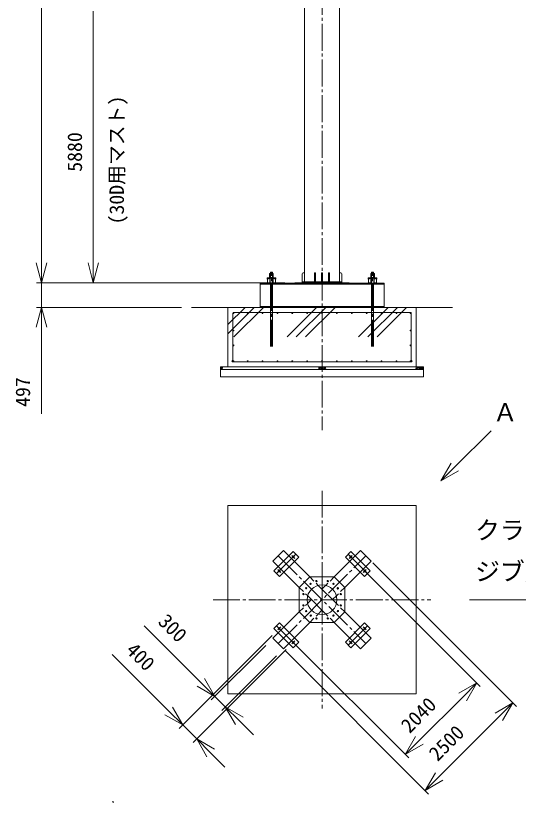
# Model space of a CAD drawing. Units: millimetres, scale not verified. Extents: x -17479 to 17501, y -24490 to 27284.
# Drawn here: x -17479 to -7343, y -21699 to -5830 of the extents above; entities that cross this region are included whole.
import ezdxf
from ezdxf.enums import TextEntityAlignment as Align

# ---------------------------------------------------------------- set-up
doc = ezdxf.new("R2010")
doc.units = ezdxf.units.MM
doc.header["$LTSCALE"] = 60
for name, pattern in [('CHAIN2', [12, 9, -1, 1, -1]), ('DASHED2', [3, 2, -1]), ('USER2', [17.25, 15, -0.75, 0.75, -0.75])]:
    doc.linetypes.add(name, pattern=pattern)
for name, color, linetype, lineweight in [('0-1_Defpoints', 3, 'USER2', 18), ('0-2_05 寸法', 7, 'Continuous', 18), ('0-3_10 当社外形線', 3, 'Continuous', 18), ('0-4_12 当社中心線', 3, 'CHAIN2', 18), ('0-5_13 当社破線', 3, 'DASHED2', 18), ('0-6_20 躯体・土木、外形線', 1, 'Continuous', 18)]:
    doc.layers.add(name, color=color, linetype=linetype, lineweight=lineweight)
doc.styles.add('ＭＳ ゴシック', font='')
doc.styles.get('ＭＳ ゴシック').set_extended_font_data('MS Gothic')

msp = doc.modelspace()

# ---------------------------------------------------------------- linework, layer by layer
at = {"layer": '0-1_Defpoints'}
for q in [(-15518.02, -21678.22), (-15499.84, -21696.4)]:
    msp.add_line((-15518.02, -21696.4), q, dxfattribs=at)
msp.add_circle((-15518.02, -21696.4), 2.72, dxfattribs=at)
at = {"layer": '0-2_05 寸法'}
for p, q in [((-16961.18, 9311.64), (-16961.18, -10818.37)), ((-15914.12, -10818.37), (-15914.12, -5738.37)), ((-16961.18, -10818.37), (-16961.18, -10418.37)), ((-16961.18, -11218.37), (-16961.18, -10818.37)), ((-16961.18, -11218.37), (-16961.18, -10818.37)), ((-15914.12, -11218.37), (-15914.12, -10818.37)), ((-12051.31, -11218.37), (-17061.18, -11218.37)), ((-12051.31, -11218.37), (-17061.18, -11218.37)), ((-16961.18, -11218.37), (-16961.18, -11715.37)), ((-12051.31, -11218.37), (-16014.12, -11218.37)), ((-14134.97, -11715.37), (-17061.18, -11715.37)), ((-16961.18, -11715.37), (-16961.18, -12115.37)), ((-16961.18, -12115.37), (-16961.18, -13862.04)), ((-10276.01, -16869.53), (-7381.93, -19763.61)), ((-10439.84, -17033.36), (-8109.97, -19363.23)), ((-13746.71, -19279.56), (-14887.51, -18138.76)), ((-12305.41, -18333.24), (-14182.57, -20210.4)), ((-12434.8, -18533.34), (-13534.58, -19633.12)), ((-11881.14, -18474.66), (-9551.27, -20804.53)), ((-14394.7, -19856.85), (-15535.5, -18716.05)), ((-12022.56, -18616.08), (-13899.73, -20493.24)), ((-12045.89, -18639.41), (-9151.81, -21533.49)), ((-12222.67, -18745.47), (-13322.44, -19845.25)), ((-13463.87, -19562.41), (-13746.71, -19279.56)), ((-8180.68, -19292.52), (-8463.52, -19575.37)), ((-13251.73, -19774.54), (-13463.87, -19562.41)), ((-8463.52, -19575.37), (-9339.14, -20450.98)), ((-13251.73, -19774.54), (-12968.89, -20057.38)), ((-7452.64, -19692.9), (-7735.48, -19975.74)), ((-14111.86, -20139.69), (-14394.7, -19856.85)), ((-8939.68, -21179.94), (-7735.48, -19975.74)), ((-13829.02, -20422.53), (-14111.86, -20139.69)), ((-12968.89, -20057.38), (-12686.05, -20340.22)), ((-13829.02, -20422.53), (-13546.17, -20705.38)), ((-9621.98, -20733.82), (-9339.14, -20450.98)), ((-13546.17, -20705.38), (-13263.33, -20988.22)), ((-9222.52, -21462.78), (-8939.68, -21179.94))]:
    msp.add_line(p, q, dxfattribs=at)
for points in [[(-16854, -10818.37), (-16961.18, -11218.37), (-17068.36, -10818.37)], [(-16854, -10818.37), (-16961.18, -11218.37), (-17068.36, -10818.37)], [(-15806.94, -10818.37), (-15914.12, -11218.37), (-16021.3, -10818.37)], [(-17068.36, -12115.37), (-16961.18, -11715.37), (-16854, -12115.37)], [(-8906.34, -15217.02), (-8623.5, -14934.17), (-7891.28, -14201.96)], [(-8547.71, -15009.96), (-8906.34, -15217.02), (-8699.28, -14858.39)], [(-4464.26, -17611.99), (-4864.26, -17611.99), (-8326.08, -17611.99)], [(-13670.92, -19203.78), (-13463.87, -19562.41), (-13822.5, -19355.35)], [(-8539.31, -19499.58), (-8180.68, -19292.52), (-8387.74, -19651.15)], [(-14318.92, -19781.06), (-14111.86, -20139.69), (-14470.49, -19932.63)], [(-13044.68, -20133.17), (-13251.73, -19774.54), (-12893.1, -19981.59)], [(-7811.27, -19899.95), (-7452.64, -19692.9), (-7659.69, -20051.53)], [(-13621.96, -20781.16), (-13829.02, -20422.53), (-13470.39, -20629.59)], [(-9263.35, -20526.77), (-9621.98, -20733.82), (-9414.92, -20375.19)], [(-8863.89, -21255.72), (-9222.52, -21462.78), (-9015.46, -21104.15)]]:
    msp.add_lwpolyline(points, dxfattribs=at)
at = {"layer": '0-3_10 当社外形線'}
for p, q in [((-11656.91, -5338.37), (-11656.91, -11199.37)), ((-10945.71, -5338.37), (-10945.71, -11199.37)), ((-12342.28, -11108.37), (-12342.28, -11032.37)), ((-12339.78, -11032.37), (-12339.78, -11007.37)), ((-12302.78, -11032.37), (-12302.78, -11007.37)), ((-11701.32, -11040.41), (-11701.32, -11218.37)), ((-11656.99, -11018.37), (-11681.31, -11018.37)), ((-11431.32, -11018.37), (-11451.31, -11018.37)), ((-11451.31, -11018.37), (-11451.31, -11198.88)), ((-11431.32, -11018.37), (-11431.32, -11199.38)), ((-11291.31, -11018.37), (-11311.32, -11018.37)), ((-11311.32, -11018.37), (-11311.32, -11199.61)), ((-11291.31, -11018.37), (-11291.31, -11198.88)), ((-11151.32, -11018.37), (-11171.32, -11018.37)), ((-11171.32, -11018.37), (-11171.32, -11198.88)), ((-11151.32, -11018.37), (-11151.32, -11198.17)), ((-10921.32, -11018.37), (-10946.97, -11018.37)), ((-10901.31, -11040.41), (-10901.31, -11218.37)), ((-10299.85, -11032.37), (-10299.85, -11007.37)), ((-10262.85, -11032.37), (-10262.85, -11007.37)), ((-10260.35, -11108.37), (-10260.35, -11032.37)), ((-12551.31, -11227.37), (-10051.31, -11227.37)), ((-12551.31, -11715.37), (-12551.31, -11227.37)), ((-12551.31, -11245.37), (-10051.31, -11245.37)), ((-12409.28, -11145.37), (-12409.28, -11115.37)), ((-12409.28, -11115.37), (-12406.28, -11115.37)), ((-12409.28, -11145.37), (-12401.28, -11145.37)), ((-12406.28, -11115.37), (-12236.28, -11115.37)), ((-12406.28, -11138.37), (-12406.28, -11115.37)), ((-12401.28, -11127.37), (-12406.28, -11127.37)), ((-12402.28, -11142.37), (-12401.28, -11142.37)), ((-12401.28, -11127.37), (-12351.28, -11127.37)), ((-12401.28, -11129.24), (-12401.28, -11127.37)), ((-12401.28, -11225.51), (-12401.28, -11129.24)), ((-12401.28, -11227.37), (-12401.28, -11225.51)), ((-12351.28, -11127.37), (-12291.28, -11127.37)), ((-12351.28, -11222.37), (-12345.29, -11222.37)), ((-12342.28, -12506.37), (-12342.28, -11218.37)), ((-12300.28, -11218.37), (-12300.28, -12506.37)), ((-12291.28, -11222.37), (-12297.27, -11222.37)), ((-12241.28, -11127.37), (-12291.28, -11127.37)), ((-12241.28, -11129.24), (-12241.28, -11127.37)), ((-12241.28, -11127.37), (-12236.28, -11127.37)), ((-12241.28, -11225.51), (-12241.28, -11129.24)), ((-12240.28, -11142.37), (-12241.28, -11142.37)), ((-12233.28, -11145.37), (-12241.28, -11145.37)), ((-12241.28, -11227.37), (-12241.28, -11225.51)), ((-12236.28, -11138.37), (-12236.28, -11115.37)), ((-12233.28, -11115.37), (-12236.28, -11115.37)), ((-12233.28, -11145.37), (-12233.28, -11115.37)), ((-11851.31, -11227.37), (-10751.31, -11227.37)), ((-11701.32, -11199.37), (-10901.31, -11199.37)), ((-10369.35, -11145.37), (-10369.35, -11115.37)), ((-10369.35, -11115.37), (-10366.35, -11115.37)), ((-10369.35, -11145.37), (-10361.35, -11145.37)), ((-10196.35, -11115.37), (-10366.35, -11115.37)), ((-10366.35, -11138.37), (-10366.35, -11115.37)), ((-10361.35, -11127.37), (-10366.35, -11127.37)), ((-10362.35, -11142.37), (-10361.35, -11142.37)), ((-10361.35, -11127.37), (-10311.35, -11127.37)), ((-10361.35, -11129.24), (-10361.35, -11127.37)), ((-10361.35, -11225.51), (-10361.35, -11129.24)), ((-10361.35, -11227.37), (-10361.35, -11225.51)), ((-10251.35, -11127.37), (-10311.35, -11127.37)), ((-10311.35, -11222.37), (-10305.36, -11222.37)), ((-10302.35, -11218.37), (-10302.35, -12506.37)), ((-10260.35, -12506.37), (-10260.35, -11218.37)), ((-10251.35, -11222.37), (-10257.34, -11222.37)), ((-10201.35, -11127.37), (-10251.35, -11127.37)), ((-10201.35, -11129.24), (-10201.35, -11127.37)), ((-10201.35, -11127.37), (-10196.35, -11127.37)), ((-10201.35, -11225.51), (-10201.35, -11129.24)), ((-10200.35, -11142.37), (-10201.35, -11142.37)), ((-10193.35, -11145.37), (-10201.35, -11145.37)), ((-10201.35, -11227.37), (-10201.35, -11225.51)), ((-10196.35, -11138.37), (-10196.35, -11115.37)), ((-10193.35, -11115.37), (-10196.35, -11115.37)), ((-10193.35, -11145.37), (-10193.35, -11115.37)), ((-10051.31, -11715.37), (-10051.31, -11227.37)), ((-12551.31, -11697.37), (-10051.31, -11697.37)), ((-12551.31, -11715.37), (-10051.31, -11715.37)), ((-12079.13, -16622.04), (-12291.26, -16834.17)), ((-11884.68, -16639.72), (-12273.59, -17028.63)), ((-11548.83, -17152.34), (-12079.13, -16622.04)), ((-11884.68, -16639.72), (-11771.54, -16752.85)), ((-11053.8, -17152.34), (-10523.5, -16622.04)), ((-10717.95, -16639.72), (-10831.09, -16752.85)), ((-10329.04, -17028.62), (-10717.95, -16639.72)), ((-10523.5, -16622.04), (-10311.37, -16834.17)), ((-11771.54, -16752.85), (-12160.45, -17141.76)), ((-10442.18, -17141.76), (-10831.09, -16752.85)), ((-11760.96, -17364.48), (-12291.26, -16834.17)), ((-10841.67, -17364.48), (-10311.37, -16834.17)), ((-12273.59, -17028.63), (-12160.45, -17141.76)), ((-10329.04, -17028.62), (-10442.18, -17141.76)), ((-11548.83, -17152.34), (-11760.96, -17364.48)), ((-11548.83, -17152.34), (-11053.8, -17152.34)), ((-10841.67, -17364.48), (-11053.8, -17152.34)), ((-11760.96, -17364.48), (-11760.96, -17859.5)), ((-11011.33, -17689.84), (-11377.84, -17323.33)), ((-11225.58, -17322), (-11302.37, -17398.8)), ((-10841.67, -17859.5), (-10841.67, -17364.48)), ((-11514.5, -17610.93), (-11592.09, -17688.51)), ((-11222.55, -17902.88), (-11590.88, -17534.55)), ((-11012.54, -17533.23), (-11090.24, -17610.93)), ((-11760.96, -17859.5), (-12291.26, -18389.81)), ((-11760.96, -17859.5), (-11548.83, -18071.63)), ((-11302.37, -17823.06), (-11380.86, -17901.56)), ((-11053.8, -18071.63), (-10841.67, -17859.5)), ((-11053.8, -18071.63), (-10841.67, -17859.5)), ((-10841.67, -17859.5), (-10311.37, -18389.81)), ((-12273.59, -18195.35), (-12160.45, -18082.21)), ((-12160.45, -18082.21), (-11771.54, -18471.12)), ((-11548.83, -18071.63), (-12079.13, -18601.94)), ((-11053.8, -18071.63), (-11548.83, -18071.63)), ((-11053.8, -18071.63), (-10523.5, -18601.94)), ((-10831.09, -18471.12), (-10442.18, -18082.21)), ((-10329.04, -18195.35), (-10442.18, -18082.21)), ((-12273.59, -18195.35), (-11884.68, -18584.26)), ((-10717.95, -18584.26), (-10329.04, -18195.35)), ((-12291.26, -18389.81), (-12079.13, -18601.94)), ((-10523.5, -18601.94), (-10311.37, -18389.81)), ((-11884.68, -18584.26), (-11771.54, -18471.12)), ((-10717.95, -18584.26), (-10831.09, -18471.12))]:
    msp.add_line(p, q, dxfattribs=at)
for points in [[(-12358.78, -11070.37), (-12358.78, -11032.37), (-12283.78, -11032.37), (-12283.78, -11070.37)], [(-12358.78, -11108.37), (-12358.78, -11070.37), (-12283.78, -11070.37), (-12283.78, -11108.37)], [(-12342.28, -11032.37), (-12342.28, -11007.37), (-12300.28, -11007.37), (-12300.28, -11108.37)], [(-10243.85, -11070.37), (-10243.85, -11032.37), (-10318.85, -11032.37), (-10318.85, -11070.37)], [(-10243.85, -11108.37), (-10243.85, -11070.37), (-10318.85, -11070.37), (-10318.85, -11108.37)], [(-10260.35, -11032.37), (-10260.35, -11007.37), (-10302.35, -11007.37), (-10302.35, -11108.37)], [(-12360.28, -11115.37), (-12360.28, -11108.37), (-12282.28, -11108.37), (-12282.28, -11115.37)], [(-11851.31, -11227.37), (-11851.31, -11218.37), (-10751.31, -11218.37), (-10751.31, -11227.37)], [(-10242.35, -11115.37), (-10242.35, -11108.37), (-10320.35, -11108.37), (-10320.35, -11115.37)]]:
    msp.add_lwpolyline(points, dxfattribs=at)
for centre, radius in [((-11881.14, -16749.32), 21), ((-11881.14, -16749.32), 21), ((-10722.69, -16750.52), 21), ((-10722.69, -16750.52), 21), ((-12163.98, -17032.16), 21), ((-12163.98, -17032.16), 21), ((-10439.84, -17033.36), 21), ((-10439.84, -17033.36), 21), ((-11530.47, -17292.18), 13.5), ((-11416.01, -17235.62), 13.5), ((-11186.62, -17235.63), 13.5), ((-11186.13, -17235.77), 13.5), ((-11072.16, -17292.18), 13.5), ((-11071.74, -17292.48), 13.5), ((-11621.12, -17382.83), 13.5), ((-11301.44, -17613.44), 300), ((-10981.51, -17382.83), 13.5), ((-10981.2, -17383.24), 13.5), ((-11677.68, -17497.29), 13.5), ((-11677.68, -17497.29), 13.5), ((-10924.95, -17497.29), 13.5), ((-10924.95, -17497.29), 13.5), ((-10924.8, -17497.78), 13.5), ((-11677.53, -17727.17), 13.5), ((-10924.95, -17726.68), 13.5), ((-10924.95, -17726.68), 13.5), ((-11620.83, -17841.56), 13.5), ((-11530.06, -17932.1), 13.5), ((-11072.16, -17931.79), 13.5), ((-11072.16, -17931.79), 13.5), ((-10981.51, -17841.14), 13.5), ((-10981.51, -17841.14), 13.5), ((-11415.53, -17988.51), 13.5), ((-11186.62, -17988.35), 13.5), ((-11186.62, -17988.35), 13.5), ((-11186.62, -17988.35), 13.5), ((-11186.62, -17988.35), 13.5), ((-12163.99, -18191.82), 21), ((-12163.99, -18191.82), 21), ((-10438.64, -18191.82), 21), ((-10438.64, -18191.82), 21), ((-11881.14, -18474.66), 21), ((-11881.14, -18474.66), 21), ((-10721.49, -18474.66), 21), ((-10721.49, -18474.66), 21)]:
    msp.add_circle(centre, radius, dxfattribs=at)
for centre, radius, start, end in [((-11681.31, -11038.37), 20, 90, 180), ((-11681.31, -11038.37), 20, 90, 180), ((-10921.32, -11038.37), 20, 0, 90), ((-10921.32, -11038.37), 20, 0, 90), ((-12408.28, -11117.37), 2, 0, 90), ((-12402.28, -11138.37), 4, 180, 270), ((-12240.28, -11138.37), 4, 270, 0), ((-12234.28, -11117.37), 2, 90, 180), ((-10368.35, -11117.37), 2, 359.99996, 89.99996), ((-10362.35, -11138.37), 4, 179.99996, 269.99996), ((-10200.35, -11138.37), 4, 269.99996, 359.99996), ((-10194.35, -11117.37), 2, 89.99996, 179.99996)]:
    msp.add_arc(centre, radius, start, end, dxfattribs=at)
at = {"layer": '0-4_12 当社中心線'}
for p, q in [((-11301.31, 12004.41), (-11301.31, -14190.22)), ((-12321.28, -12506.37), (-12321.28, -10998.37)), ((-10281.35, -12506.37), (-10281.35, -10998.37)), ((-11301.31, -15415.37), (-11301.31, -19808.6)), ((-11828.11, -16696.28), (-12217.02, -17085.19)), ((-12187.31, -18497.99), (-10417.43, -16728.1)), ((-12185.2, -16728.1), (-10417.43, -18495.87)), ((-11850.21, -16780.25), (-11912.08, -16718.38)), ((-11850.21, -16780.25), (-11912.08, -16718.38)), ((-10385.61, -17085.19), (-10774.52, -16696.28)), ((-10753.62, -16781.45), (-10691.75, -16719.58)), ((-10753.62, -16781.45), (-10691.75, -16719.58)), ((-12133.05, -17063.1), (-12194.92, -17001.22)), ((-12133.05, -17063.1), (-12194.92, -17001.22)), ((-10470.78, -17064.3), (-10408.91, -17002.43)), ((-10470.78, -17064.3), (-10408.91, -17002.43)), ((-11301.31, -17152.34), (-11301.31, -18071.63)), ((-13497.93, -17611.99), (-9104.7, -17611.99)), ((-12217.02, -18138.78), (-11828.11, -18527.69)), ((-12133.05, -18160.88), (-12194.92, -18222.75)), ((-12133.05, -18160.88), (-12194.92, -18222.75)), ((-10774.52, -18527.69), (-10385.61, -18138.78)), ((-10469.58, -18160.88), (-10407.71, -18222.75)), ((-10469.58, -18160.88), (-10407.71, -18222.75)), ((-11850.21, -18443.72), (-11912.08, -18505.59)), ((-11850.21, -18443.72), (-11912.08, -18505.59)), ((-10752.42, -18443.72), (-10690.55, -18505.59)), ((-10752.42, -18443.72), (-10690.55, -18505.59))]:
    msp.add_line(p, q, dxfattribs=at)
at = {"layer": '0-5_13 当社破線'}
for p, q in [((-12401.28, -11142.37), (-12389.28, -11142.37)), ((-12401.28, -11145.37), (-12389.28, -11145.37)), ((-12397.63, -11133.22), (-12363.58, -11136.2)), ((-12397.63, -11221.52), (-12363.58, -11218.54)), ((-12389.28, -11145.37), (-12389.28, -11142.37)), ((-12356.28, -11210.57), (-12356.28, -11144.17)), ((-12351.28, -11227.37), (-12351.28, -11127.37)), ((-12351.28, -11132.37), (-12345.29, -11132.37)), ((-12345.29, -11222.37), (-12345.29, -11132.37)), ((-12297.27, -11222.37), (-12297.27, -11132.37)), ((-12291.28, -11132.37), (-12297.27, -11132.37)), ((-12291.28, -11227.37), (-12291.28, -11127.37)), ((-12286.28, -11210.57), (-12286.28, -11144.17)), ((-12244.93, -11133.22), (-12278.97, -11136.2)), ((-12244.93, -11221.52), (-12278.97, -11218.54)), ((-12241.28, -11142.37), (-12253.28, -11142.37)), ((-12253.28, -11145.37), (-12253.28, -11142.37)), ((-12241.28, -11145.37), (-12253.28, -11145.37)), ((-10361.35, -11142.37), (-10349.35, -11142.37)), ((-10361.35, -11145.37), (-10349.35, -11145.37)), ((-10357.7, -11133.22), (-10323.65, -11136.2)), ((-10357.7, -11221.52), (-10323.65, -11218.54)), ((-10349.35, -11145.37), (-10349.35, -11142.37)), ((-10316.35, -11210.57), (-10316.35, -11144.17)), ((-10311.35, -11227.37), (-10311.35, -11127.37)), ((-10311.35, -11132.37), (-10305.36, -11132.37)), ((-10305.36, -11222.37), (-10305.36, -11132.37)), ((-10257.34, -11222.37), (-10257.34, -11132.37)), ((-10251.35, -11132.37), (-10257.34, -11132.37)), ((-10251.35, -11227.37), (-10251.35, -11127.37)), ((-10246.35, -11210.57), (-10246.35, -11144.17)), ((-10205, -11133.22), (-10239.05, -11136.2)), ((-10205, -11221.52), (-10239.05, -11218.54)), ((-10201.35, -11142.37), (-10213.35, -11142.37)), ((-10213.35, -11145.37), (-10213.35, -11142.37)), ((-10201.35, -11145.37), (-10213.35, -11145.37)), ((-11548.83, -17152.34), (-11377.84, -17323.33)), ((-11053.8, -17152.34), (-11223.88, -17322.42)), ((-11760.96, -17364.48), (-11590.88, -17534.55)), ((-10841.67, -17364.48), (-11012.66, -17535.46)), ((-11760.96, -17859.5), (-11589.97, -17688.51)), ((-10841.67, -17859.5), (-11011.75, -17689.42)), ((-11548.83, -18071.63), (-11378.75, -17901.56)), ((-11053.8, -18071.63), (-11224.79, -17900.65))]:
    msp.add_line(p, q, dxfattribs=at)
for centre, radius, start, end in [((-12397.28, -11129.24), 4, 180, 265), ((-12397.28, -11225.51), 4, 95, 180), ((-12364.28, -11144.17), 8, 0, 85), ((-12364.28, -11210.57), 8, 275, 0), ((-12278.28, -11144.17), 8, 95, 180), ((-12278.28, -11210.57), 8, 180, 265), ((-12245.28, -11129.24), 4, 275, 0), ((-12245.28, -11225.51), 4, 0, 85), ((-10357.35, -11129.24), 4, 179.99996, 264.99996), ((-10357.35, -11225.51), 4, 94.99996, 179.99996), ((-10324.35, -11144.17), 8, 359.99996, 84.99996), ((-10324.35, -11210.57), 8, 274.99996, 359.99996), ((-10238.35, -11144.17), 8, 94.99996, 179.99996), ((-10238.35, -11210.57), 8, 179.99996, 264.99996), ((-10205.35, -11129.24), 4, 274.99996, 359.99996), ((-10205.35, -11225.51), 4, 359.99996, 84.99996)]:
    msp.add_arc(centre, radius, start, end, dxfattribs=at)
at = {"layer": '0-6_20 躯体・土木、外形線'}
for p, q in [((-12551.31, -11715.37), (-13934.97, -11715.37)), ((-13201.31, -12248.72), (-12667.97, -11715.37)), ((-12853.94, -11715.37), (-13201.31, -12062.75)), ((-13201.31, -12915.37), (-13201.31, -11715.37)), ((-12482, -11715.37), (-13078.2, -12311.58)), ((-12006.42, -12311.58), (-11410.22, -11715.37)), ((-11224.25, -11715.37), (-11820.45, -12311.58)), ((-11634.48, -12311.58), (-11038.28, -11715.37)), ((-9966.49, -11715.37), (-10562.7, -12311.58)), ((-10376.73, -12311.58), (-9780.52, -11715.37)), ((-9594.56, -11715.37), (-10190.76, -12311.58)), ((-8667.66, -11715.37), (-10051.31, -11715.37)), ((-9401.31, -12915.37), (-9401.31, -11715.37)), ((-13101.31, -12799.37), (-13101.31, -11831.37)), ((-9517.31, -11815.37), (-13085.31, -11815.37)), ((-9501.31, -12799.37), (-9501.31, -11831.37)), ((-9501.31, -12815.37), (-13101.31, -12815.37)), ((-9251.32, -12915.37), (-13351.31, -12915.37)), ((-13351.31, -12915.37), (-13351.31, -13115.37)), ((-9251.32, -12965.37), (-13351.31, -12965.37)), ((-9251.32, -12915.37), (-9251.32, -13115.37)), ((-9251.32, -13115.37), (-13351.31, -13115.37)), ((-13201.31, -15711.99), (-13201.32, -19511.99)), ((-13201.31, -15711.99), (-9401.31, -15711.99)), ((-9401.31, -15711.99), (-9401.32, -19511.99)), ((-13201.32, -19511.99), (-9401.32, -19511.99))]:
    msp.add_line(p, q, dxfattribs=at)
for centre, radius in [((-13085.31, -11831.37), 8), ((-12801.31, -11831.37), 8), ((-12501.31, -11831.37), 8), ((-12201.31, -11831.37), 8), ((-11901.31, -11831.37), 8), ((-11601.31, -11831.37), 8), ((-11301.31, -11831.37), 8), ((-11001.31, -11831.37), 8), ((-10701.31, -11831.37), 8), ((-10401.31, -11831.37), 8), ((-10101.31, -11831.37), 8), ((-9801.31, -11831.37), 8), ((-9517.31, -11831.37), 8), ((-13085.31, -12181.37), 8), ((-9517.32, -12181.37), 8), ((-13085.31, -12481.37), 8), ((-9517.32, -12481.37), 8), ((-13085.31, -12799.37), 8), ((-12801.31, -12799.37), 8), ((-12501.31, -12799.37), 8), ((-12201.31, -12799.37), 8), ((-11901.31, -12799.37), 8), ((-11601.31, -12799.37), 8), ((-11301.31, -12799.37), 8), ((-11001.31, -12799.37), 8), ((-10701.31, -12799.37), 8), ((-10401.31, -12799.37), 8), ((-10101.31, -12799.37), 8), ((-9801.31, -12799.37), 8), ((-9517.31, -12799.37), 8), ((-13343.75, -12920.42), 2.5), ((-13343.3, -12935.93), 2.5), ((-13341.97, -12949.22), 2.5), ((-13333.99, -12927.95), 2.5), ((-13333.11, -12941.69), 2.5), ((-13332.22, -12955.42), 2.5), ((-13326.01, -12920.86), 2.5), ((-13321.58, -12934.6), 2.5), ((-13320.69, -12948.77), 2.5), ((-13313.6, -12921.75), 2.5), ((-13307.39, -12939.91), 2.5), ((-11362.99, -12922.71), 2.5), ((-11362.54, -12938.22), 2.5), ((-11361.21, -12951.51), 2.5), ((-11353.23, -12930.24), 2.5), ((-11352.35, -12943.98), 2.5), ((-11351.46, -12957.71), 2.5), ((-11345.25, -12923.15), 2.5), ((-11340.82, -12936.89), 2.5), ((-11339.93, -12951.06), 2.5), ((-11332.84, -12924.04), 2.5), ((-11326.63, -12942.2), 2.5), ((-11314.72, -12923.6), 2.5), ((-11314.28, -12939.11), 2.5), ((-11312.95, -12952.4), 2.5), ((-11304.96, -12931.14), 2.5), ((-11304.08, -12944.87), 2.5), ((-11303.19, -12958.6), 2.5), ((-11296.98, -12924.05), 2.5), ((-11292.55, -12937.78), 2.5), ((-11291.66, -12951.96), 2.5), ((-11284.57, -12924.93), 2.5), ((-11278.36, -12943.1), 2.5), ((-11266.45, -12924.5), 2.5), ((-11266.01, -12940), 2.5), ((-11264.68, -12953.29), 2.5), ((-11256.7, -12932.03), 2.5), ((-11255.81, -12945.76), 2.5), ((-11254.92, -12959.49), 2.5), ((-11248.72, -12924.94), 2.5), ((-11244.28, -12938.67), 2.5), ((-11243.39, -12952.85), 2.5), ((-11236.3, -12925.83), 2.5), ((-11230.09, -12943.99), 2.5), ((-9404.88, -12927.77), 2.5), ((-9404.44, -12943.27), 2.5), ((-9403.11, -12956.56), 2.5), ((-9395.12, -12935.3), 2.5), ((-9394.24, -12949.03), 2.5), ((-9393.35, -12962.76), 2.5), ((-9387.14, -12928.21), 2.5), ((-9382.71, -12941.94), 2.5), ((-9381.82, -12956.12), 2.5), ((-9374.73, -12929.1), 2.5), ((-9368.52, -12947.26), 2.5), ((-9355.19, -12925.22), 2.5), ((-9354.74, -12940.73), 2.5), ((-9353.41, -12954.02), 2.5), ((-9345.43, -12932.75), 2.5), ((-9344.55, -12946.49), 2.5), ((-9343.66, -12960.22), 2.5), ((-9337.45, -12925.66), 2.5), ((-9333.02, -12939.4), 2.5), ((-9332.13, -12953.57), 2.5), ((-9325.04, -12926.55), 2.5), ((-9318.83, -12944.71), 2.5), ((-9302.95, -12923.95), 2.5), ((-9302.5, -12939.45), 2.5), ((-9301.17, -12952.74), 2.5), ((-9293.19, -12931.48), 2.5), ((-9292.31, -12945.21), 2.5), ((-9291.42, -12958.95), 2.5), ((-9285.21, -12924.39), 2.5), ((-9280.78, -12938.12), 2.5), ((-9279.89, -12952.3), 2.5), ((-9272.8, -12925.28), 2.5), ((-9266.59, -12943.44), 2.5)]:
    msp.add_circle(centre, radius, dxfattribs=at)
for centre, start, end in [((-13085.31, -11831.37), 90, 180), ((-9517.31, -11831.37), 0, 90), ((-13101.31, -12799.37), 90, 270), ((-9501.31, -12799.37), 270, 90)]:
    msp.add_arc(centre, 16, start, end, dxfattribs=at)

# ---------------------------------------------------------------- texts
at = {"layer": '0-2_05 寸法', "style": 'ＭＳ ゴシック'}
for s, rotation, p in [('(30D用マスト)', 90, (-15208.24, -10041.14)), ('5880', 90, (-16054.12, -8978.37)), ('497', 90, (-17101.18, -13722.04)), ('300', 315, (-14689.52, -18138.76)), ('400', 315, (-15337.51, -18716.05)), ('2040', 45, (-9471.73, -20385.58)), ('2500', 45, (-8907.98, -20950.25))]:
    msp.add_text(s, height=293.3, rotation=rotation, dxfattribs=at).set_placement(p, align=Align.BOTTOM_LEFT)
for s, p in [('Ａ', (-7855.97, -14124.48)), ('クライミング時', (-8213.36, -16501.99)), ('ジブ方向', (-8213.36, -17335.32))]:
    msp.add_text(s, height=366.6, dxfattribs=at).set_placement(p, align=Align.BOTTOM_LEFT)

doc.saveas('drawing.dxf')
